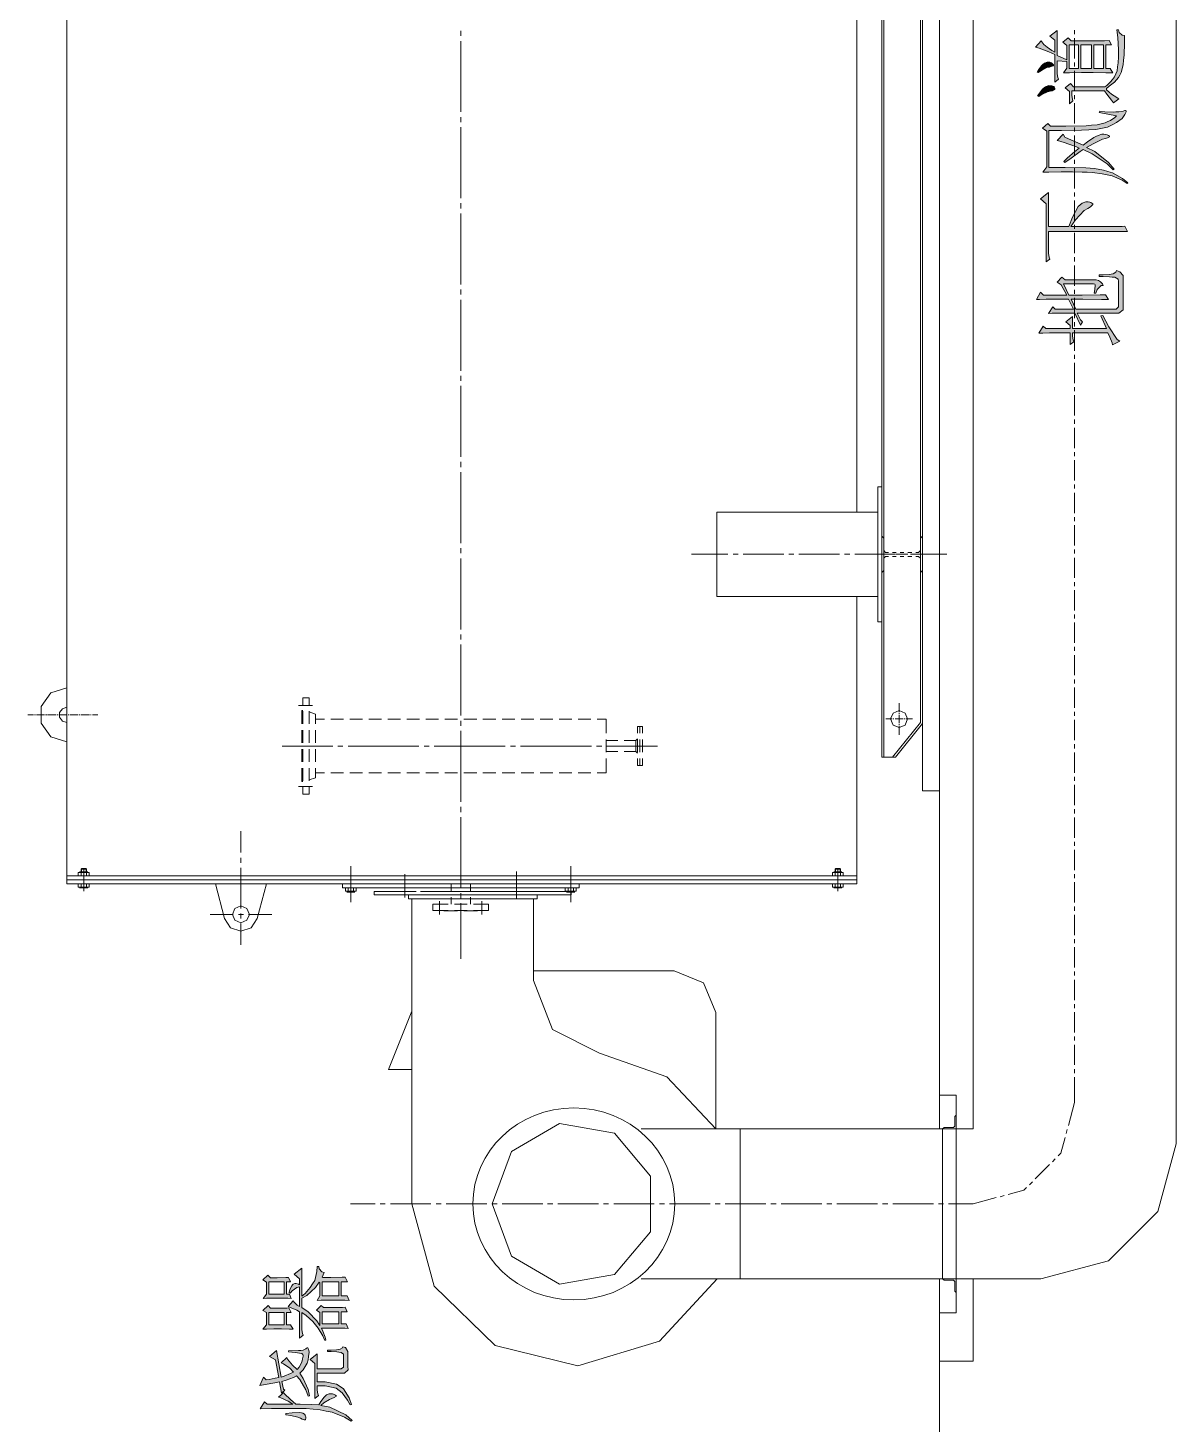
# Model space of a CAD drawing. Header units: millimetres. Extents: x 388 to 64525, y 87 to 607.
# Drawn here: x 64401.78 to 64435.74, y 370.55 to 411.85 of the extents above; entities that cross this region are included whole.
import ezdxf

# ---------------------------------------------------------------- set-up
doc = ezdxf.new("R2010")
doc.units = ezdxf.units.MM

msp = doc.modelspace()

# ---------------------------------------------------------------- hatches: boundary and pattern name
h = msp.add_hatch(color=0)
h.dxf.hatch_style = 2
h.paths.add_polyline_path([(64433.63, 410.111), (64433.691, 410.147), (64433.805, 410.258), (64433.863, 410.329), (64433.92, 410.401), (64433.995, 410.587), (64434.01, 410.702), (64434.024, 410.817), (64434.038, 410.999), (64434.038, 411.067), (64434.038, 411.204), (64434.013, 411.566), (64433.992, 411.795), (64434.038, 411.795), (64434.056, 411.72), (64434.142, 411.637), (64434.214, 411.626), (64434.217, 411.408), (64434.207, 411.046), (64434.189, 410.903), (64434.171, 410.756), (64434.117, 410.537), (64434.078, 410.458), (64434.042, 410.383), (64433.92, 410.251), (64433.841, 410.193), (64433.759, 410.132), (64433.68, 410.057), (64433.684, 410.039), (64433.687, 410.025), (64433.762, 409.953), (64433.834, 409.896), (64433.906, 409.842), (64434.013, 409.77), (64434.049, 409.756), (64433.888, 409.638), (64433.83, 409.717), (64433.694, 409.892), (64433.619, 409.989), (64432.655, 409.989), (64432.655, 409.914), (64432.655, 409.856), (64432.673, 409.742), (64432.691, 409.692), (64432.587, 409.609), (64432.587, 409.971), (64432.458, 410.075), (64432.619, 410.204), (64432.702, 410.111)])
h = msp.add_hatch(color=0)
h.paths.add_polyline_path([(64432.505, 410.856), (64432.225, 410.881), (64432.225, 410.555), (64432.225, 410.498), (64432.243, 410.383), (64432.261, 410.333), (64432.157, 410.251), (64432.157, 411.067), (64431.982, 411.146), (64431.695, 411.254), (64431.587, 411.282), (64431.749, 411.469), (64431.767, 411.437), (64431.831, 411.365), (64431.878, 411.325), (64431.924, 411.286), (64432.064, 411.189), (64432.157, 411.132), (64432.157, 411.487), (64432.003, 411.609), (64432.225, 411.773), (64432.225, 411.032), (64432.505, 410.91), (64432.505, 411.336), (64432.39, 411.429), (64432.551, 411.562), (64432.634, 411.469), (64433.157, 411.469), (64433.318, 411.469), (64433.619, 411.472), (64433.759, 411.476), (64433.83, 411.347), (64433.666, 411.347), (64433.666, 410.648), (64433.795, 410.648), (64433.866, 410.519), (64433.662, 410.523), (64433.286, 410.53), (64433.114, 410.53), (64432.942, 410.53), (64432.591, 410.523), (64432.412, 410.519), (64432.505, 410.659)])
h.paths.add_polyline_path([(64432.92, 410.648), (64433.236, 410.648), (64433.236, 411.347), (64432.92, 411.347)])
h.paths.add_polyline_path([(64433.304, 410.648), (64433.598, 410.648), (64433.598, 411.347), (64433.304, 411.347)])
h.paths.add_polyline_path([(64432.576, 410.648), (64432.852, 410.648), (64432.852, 411.347), (64432.576, 411.347)])
h = msp.add_hatch(color=0)
h.dxf.hatch_style = 2
h.paths.add_polyline_path([(64431.666, 410.53), (64431.634, 410.548), (64431.673, 410.616), (64431.759, 410.727), (64431.802, 410.767), (64431.845, 410.806), (64431.924, 410.842), (64431.964, 410.842), (64432.003, 410.838), (64432.057, 410.817), (64432.075, 410.799), (64432.093, 410.781), (64432.111, 410.756), (64432.111, 410.734), (64432.05, 410.706), (64431.992, 410.695), (64431.917, 410.677), (64431.756, 410.595)])
h = msp.add_hatch(color=0)
h.dxf.hatch_style = 2
h.paths.add_polyline_path([(64431.681, 409.821), (64431.645, 409.842), (64431.699, 409.925), (64431.792, 410.043), (64431.835, 410.079), (64431.881, 410.114), (64431.971, 410.147), (64432.017, 410.143), (64432.064, 410.139), (64432.121, 410.122), (64432.132, 410.107), (64432.143, 410.089), (64432.157, 410.064), (64432.157, 410.054), (64432.157, 410.032), (64432.086, 409.996), (64432.017, 409.982), (64431.935, 409.96), (64431.767, 409.882)])
h = msp.add_hatch(color=0)
h.dxf.hatch_style = 2
h.paths.add_polyline_path([(64433.981, 409.255), (64433.469, 409.348), (64433.483, 409.387), (64433.637, 409.373), (64433.881, 409.362), (64433.963, 409.366), (64434.049, 409.373), (64434.178, 409.391), (64434.225, 409.405), (64434.242, 409.409), (64434.26, 409.398), (64434.26, 409.387), (64434.26, 409.366), (64434.221, 409.29), (64434.185, 409.233), (64434.146, 409.176), (64433.977, 409.05), (64433.848, 408.986), (64433.716, 408.921), (64433.372, 408.846), (64433.157, 408.835), (64432.942, 408.828), (64432.354, 408.817), (64431.982, 408.817), (64431.982, 407.721), (64432.465, 407.721), (64433.074, 407.71), (64433.203, 407.703), (64433.329, 407.692), (64433.59, 407.646), (64433.727, 407.606), (64433.859, 407.567), (64434.156, 407.402), (64434.318, 407.273), (64434.296, 407.248), (64434.142, 407.345), (64433.848, 407.474), (64433.701, 407.506), (64433.558, 407.538), (64433.264, 407.578), (64433.114, 407.581), (64432.967, 407.585), (64432.673, 407.592), (64432.53, 407.592), (64432.343, 407.592), (64431.974, 407.585), (64431.795, 407.581), (64431.914, 407.739), (64431.914, 408.799), (64431.785, 408.882), (64431.946, 409.022), (64432.028, 408.95), (64432.476, 408.943), (64433.082, 408.957), (64433.243, 408.971), (64433.404, 408.989), (64433.641, 409.043), (64433.719, 409.079), (64433.798, 409.115), (64433.927, 409.204)])
h = msp.add_hatch(color=0)
h.dxf.hatch_style = 2
h.paths.add_polyline_path([(64432.225, 408.52), (64432.401, 408.706), (64432.447, 408.624), (64432.562, 408.57), (64432.834, 408.452), (64432.992, 408.38), (64433.121, 408.481), (64433.311, 408.61), (64433.372, 408.642), (64433.433, 408.674), (64433.54, 408.706), (64433.587, 408.706), (64433.608, 408.706), (64433.666, 408.696), (64433.701, 408.685), (64433.737, 408.67), (64433.773, 408.653), (64433.773, 408.642), (64433.773, 408.627), (64433.712, 408.599), (64433.655, 408.584), (64433.569, 408.559), (64433.289, 408.423), (64433.096, 408.316), (64433.336, 408.194), (64433.744, 407.875), (64433.913, 407.674), (64433.877, 407.657), (64433.698, 407.828), (64433.254, 408.126), (64432.992, 408.251), (64432.906, 408.194), (64432.634, 408.004), (64432.447, 407.871), (64432.422, 407.897), (64432.523, 407.997), (64432.748, 408.194), (64432.877, 408.298), (64432.795, 408.334), (64432.63, 408.398), (64432.544, 408.427), (64432.462, 408.456), (64432.3, 408.502)])
h = msp.add_hatch(color=0)
h.dxf.hatch_style = 2
h.paths.add_polyline_path([(64431.899, 404.933), (64431.899, 406.653), (64431.727, 406.793), (64431.971, 406.986), (64431.971, 405.973), (64432.573, 405.973), (64432.677, 406.252), (64432.845, 406.574), (64432.906, 406.621), (64432.967, 406.664), (64433.074, 406.707), (64433.121, 406.707), (64433.139, 406.707), (64433.185, 406.696), (64433.218, 406.686), (64433.25, 406.671), (64433.282, 406.653), (64433.282, 406.643), (64433.282, 406.625), (64433.207, 406.56), (64433.132, 406.514), (64433.021, 406.449), (64432.77, 406.177), (64432.63, 405.973), (64433.816, 405.973), (64433.938, 405.973), (64434.142, 405.98), (64434.225, 405.983), (64434.307, 405.826), (64434.092, 405.829), (64433.795, 405.833), (64433.712, 405.833), (64431.971, 405.833), (64431.971, 405.238), (64431.971, 405.177), (64431.985, 405.066), (64432.003, 405.016)])
h = msp.add_hatch(color=0)
h.dxf.hatch_style = 2
h.paths.add_polyline_path([(64433.318, 404.002), (64433.336, 404.113), (64433.347, 404.238), (64433.343, 404.253), (64433.336, 404.267), (64433.297, 404.281), (64433.261, 404.281), (64432.412, 404.281), (64432.573, 403.948), (64432.96, 403.948), (64433.497, 403.952), (64433.655, 403.955), (64433.737, 403.816), (64433.533, 403.819), (64432.981, 403.826), (64432.634, 403.826), (64432.773, 403.536), (64433.898, 403.536), (64433.97, 403.536), (64434.038, 403.597), (64434.038, 403.658), (64434.038, 404.364), (64434.027, 404.418), (64433.934, 404.475), (64433.852, 404.482), (64433.773, 404.489), (64433.58, 404.496), (64433.469, 404.496), (64433.469, 404.543), (64433.587, 404.547), (64433.759, 404.561), (64433.82, 404.568), (64433.877, 404.579), (64433.959, 404.629), (64433.981, 404.672), (64434.081, 404.636), (64434.178, 404.529), (64434.178, 404.457), (64434.178, 403.611), (64434.178, 403.515), (64434.045, 403.418), (64433.913, 403.418), (64432.82, 403.418), (64432.913, 403.214), (64432.97, 403.156), (64432.913, 403.063), (64432.748, 403.418), (64432.329, 403.418), (64432.254, 403.418), (64432.075, 403.411), (64431.971, 403.407), (64432.096, 403.604), (64432.168, 403.536), (64432.702, 403.536), (64432.562, 403.826), (64432.003, 403.826), (64431.899, 403.826), (64431.702, 403.819), (64431.609, 403.816), (64431.727, 404.031), (64431.82, 403.948), (64432.505, 403.948), (64432.343, 404.253), (64432.225, 404.328), (64432.365, 404.475), (64432.458, 404.403), (64433.343, 404.403), (64433.375, 404.403), (64433.443, 404.382), (64433.476, 404.36), (64433.508, 404.339), (64433.562, 404.278), (64433.587, 404.235), (64433.522, 404.231), (64433.411, 404.113), (64433.365, 404.002)])
h = msp.add_hatch(color=0)
h.dxf.hatch_style = 2
h.paths.add_polyline_path([(64433.68, 402.959), (64433.515, 403.332), (64433.572, 403.343), (64433.755, 403.006), (64434.002, 402.63), (64434.074, 402.59), (64433.863, 402.479), (64433.848, 402.533), (64433.777, 402.708), (64433.723, 402.83), (64432.68, 402.83), (64432.68, 402.794), (64432.68, 402.734), (64432.695, 402.622), (64432.713, 402.569), (64432.609, 402.486), (64432.609, 402.83), (64432.075, 402.83), (64431.992, 402.83), (64431.795, 402.827), (64431.681, 402.823), (64431.806, 403.034), (64431.888, 402.959), (64432.609, 402.959), (64432.609, 403.052), (64432.48, 403.156), (64432.68, 403.314), (64432.68, 402.959)])
h = msp.add_hatch(color=0)
h.dxf.hatch_style = 2
h.paths.add_polyline_path([(64408.083, 386.515), (64408.07, 386.528), (64408.083, 386.541), (64408.097, 386.528)])
h = msp.add_hatch(color=0)
h.paths.add_polyline_path([(64410.502, 374.887), (64410.745, 374.887), (64411.079, 374.894), (64411.165, 374.898), (64411.236, 374.758), (64411.05, 374.758), (64411.05, 374.339), (64411.222, 374.339), (64411.283, 374.21), (64411.161, 374.213), (64410.917, 374.217), (64410.799, 374.217), (64410.681, 374.217), (64410.452, 374.213), (64410.341, 374.21), (64410.419, 374.339), (64410.419, 374.729), (64410.398, 374.747), (64410.287, 374.589), (64410.032, 374.353), (64409.889, 374.274), (64409.889, 373.995), (64410.068, 373.873), (64410.333, 373.608), (64410.419, 373.464), (64410.419, 373.855), (64410.315, 373.919), (64410.455, 374.059), (64410.527, 373.995), (64410.771, 373.995), (64411.089, 373.998), (64411.165, 374.005), (64411.222, 373.873), (64411.05, 373.873), (64411.05, 373.511), (64411.2, 373.511), (64411.258, 373.382), (64411.161, 373.386), (64410.95, 373.389), (64410.839, 373.389), (64410.731, 373.389), (64410.545, 373.389), (64410.47, 373.389), (64410.509, 373.3), (64410.573, 373.12), (64410.595, 373.038), (64410.563, 373.027), (64410.502, 373.16), (64410.366, 373.386), (64410.287, 373.482), (64410.212, 373.583), (64410.011, 373.762), (64409.889, 373.848), (64409.889, 373.4), (64409.889, 373.339), (64409.903, 373.228), (64409.921, 373.178), (64409.817, 373.092), (64409.817, 373.873), (64409.735, 373.916), (64409.567, 373.991), (64409.481, 374.023), (64409.631, 374.199), (64409.656, 374.152), (64409.749, 374.066), (64409.817, 374.023), (64409.817, 374.607), (64409.735, 374.586), (64409.595, 374.493), (64409.538, 374.425), (64409.506, 374.443), (64409.534, 374.529), (64409.585, 374.64), (64409.61, 374.665), (64409.631, 374.686), (64409.674, 374.711), (64409.688, 374.711), (64409.721, 374.711), (64409.782, 374.686), (64409.817, 374.665), (64409.817, 374.851), (64409.656, 374.98), (64409.889, 375.166), (64409.889, 374.331), (64409.979, 374.41), (64410.136, 374.593), (64410.201, 374.697), (64410.265, 374.801), (64410.333, 375.059), (64410.341, 375.213), (64410.387, 375.213), (64410.398, 375.138), (64410.48, 375.052), (64410.548, 375.037), (64410.491, 374.898)])
h.paths.add_polyline_path([(64410.491, 374.339), (64410.978, 374.339), (64410.978, 374.758), (64410.491, 374.758)])
h.paths.add_polyline_path([(64410.491, 373.511), (64410.978, 373.511), (64410.978, 373.873), (64410.491, 373.873)])
h = msp.add_hatch(color=0)
h.paths.add_polyline_path([(64409.574, 374.263), (64409.47, 374.271), (64409.259, 374.274), (64409.151, 374.274), (64409.044, 374.274), (64408.836, 374.271), (64408.739, 374.263), (64408.843, 374.396), (64408.843, 374.747), (64408.735, 374.812), (64408.875, 374.951), (64408.958, 374.88), (64409.151, 374.88), (64409.416, 374.883), (64409.491, 374.887), (64409.549, 374.758), (64409.434, 374.758), (64409.434, 374.396), (64409.516, 374.396)])
h.paths.add_polyline_path([(64408.911, 374.396), (64409.366, 374.396), (64409.366, 374.758), (64408.911, 374.758)])
h = msp.add_hatch(color=0)
h.paths.add_polyline_path([(64409.631, 373.353), (64409.516, 373.357), (64409.287, 373.364), (64409.173, 373.364), (64409.058, 373.364), (64408.843, 373.357), (64408.735, 373.353), (64408.843, 373.482), (64408.843, 373.848), (64408.735, 373.912), (64408.889, 374.059), (64408.958, 373.977), (64409.165, 373.977), (64409.441, 373.98), (64409.502, 373.987), (64409.574, 373.855), (64409.434, 373.855), (64409.434, 373.482), (64409.549, 373.482)])
h.paths.add_polyline_path([(64408.911, 373.482), (64409.366, 373.482), (64409.366, 373.855), (64408.911, 373.855)])
h = msp.add_hatch(color=0)
h.dxf.hatch_style = 2
h.paths.add_polyline_path([(64409.133, 372.73), (64409.269, 371.942), (64409.362, 371.967), (64409.549, 372.042), (64409.642, 372.089), (64409.527, 372.2), (64409.341, 372.336), (64409.269, 372.357), (64409.445, 372.518), (64409.463, 372.465), (64409.613, 372.289), (64409.746, 372.164), (64409.807, 372.232), (64409.878, 372.364), (64409.893, 372.425), (64409.907, 372.483), (64409.921, 372.558), (64409.921, 372.572), (64409.921, 372.587), (64409.911, 372.612), (64409.9, 372.622), (64409.886, 372.637), (64409.685, 372.665), (64409.491, 372.683), (64409.502, 372.723), (64409.61, 372.716), (64409.782, 372.723), (64409.853, 372.73), (64409.921, 372.741), (64410.007, 372.773), (64410.025, 372.794), (64410.043, 372.805), (64410.061, 372.805), (64410.083, 372.762), (64410.09, 372.723), (64410.1, 372.68), (64410.086, 372.544), (64410.068, 372.447), (64410.047, 372.354), (64409.929, 372.153), (64409.828, 372.053), (64409.929, 371.902), (64410.068, 371.569), (64410.108, 371.383), (64410.072, 371.372), (64410.004, 371.565), (64409.828, 371.866), (64409.724, 371.977), (64409.638, 371.931), (64409.423, 371.848), (64409.294, 371.809), (64409.341, 371.587), (64409.387, 371.551), (64409.284, 371.465), (64409.223, 371.802), (64409.09, 371.773), (64408.8, 371.716), (64408.642, 371.691), (64408.75, 371.942), (64408.829, 371.856), (64408.918, 371.87), (64409.101, 371.909), (64409.201, 371.931), (64409.108, 372.45), (64408.932, 372.544)])
h = msp.add_hatch(color=0)
h.dxf.hatch_style = 2
h.paths.add_polyline_path([(64410.272, 371.307), (64410.272, 372.339), (64410.133, 372.461), (64410.341, 372.63), (64410.341, 372.182), (64410.982, 372.182), (64411.046, 372.185), (64411.114, 372.232), (64411.122, 372.275), (64411.122, 372.583), (64411.114, 372.619), (64411.046, 372.665), (64410.982, 372.676), (64410.917, 372.683), (64410.749, 372.698), (64410.645, 372.701), (64410.645, 372.741), (64410.749, 372.741), (64410.907, 372.748), (64410.964, 372.755), (64411.018, 372.762), (64411.086, 372.802), (64411.097, 372.834), (64411.172, 372.816), (64411.247, 372.694), (64411.247, 372.59), (64411.247, 372.257), (64411.254, 372.153), (64411.143, 372.056), (64411.028, 372.06), (64410.341, 372.06), (64410.341, 371.802), (64410.573, 371.802), (64410.91, 371.73), (64411.014, 371.662), (64411.118, 371.59), (64411.286, 371.325), (64411.351, 371.132), (64411.319, 371.121), (64411.24, 371.261), (64411.075, 371.472), (64410.985, 371.54), (64410.896, 371.612), (64410.573, 371.68), (64410.341, 371.68), (64410.341, 371.616), (64410.341, 371.555), (64410.358, 371.444), (64410.376, 371.393)])
h = msp.add_hatch(color=0)
h.dxf.hatch_style = 2
h.paths.add_polyline_path([(64408.657, 371.003), (64408.782, 371.207), (64408.864, 371.143), (64409.62, 371.143), (64409.481, 371.225), (64409.266, 371.325), (64409.19, 371.347), (64409.352, 371.487), (64409.377, 371.444), (64409.549, 371.272), (64409.703, 371.143), (64409.835, 371.143), (64410.179, 371.128), (64410.387, 371.114), (64410.444, 371.214), (64410.541, 371.35), (64410.581, 371.383), (64410.616, 371.415), (64410.695, 371.447), (64410.735, 371.447), (64410.749, 371.447), (64410.788, 371.44), (64410.817, 371.433), (64410.846, 371.426), (64410.885, 371.404), (64410.899, 371.386), (64410.91, 371.372), (64410.846, 371.333), (64410.771, 371.307), (64410.702, 371.279), (64410.538, 371.178), (64410.444, 371.103), (64410.717, 371.049), (64411.183, 370.824), (64411.376, 370.659), (64411.34, 370.637), (64411.147, 370.752), (64410.778, 370.899), (64410.602, 370.935), (64410.427, 370.974), (64410.015, 371.01), (64409.782, 371.01), (64409.549, 371.01), (64408.986, 371.006)])
h = msp.add_hatch(color=0)
h.dxf.hatch_style = 2
h.paths.add_polyline_path([(64409.409, 370.863), (64409.595, 370.881), (64409.828, 370.888), (64409.871, 370.881), (64409.914, 370.87), (64409.968, 370.838), (64409.982, 370.817), (64409.993, 370.791), (64410.004, 370.756), (64410.004, 370.741), (64410.004, 370.731), (64410, 370.713), (64409.997, 370.698), (64409.997, 370.688), (64409.982, 370.677), (64409.968, 370.677), (64409.957, 370.677), (64409.893, 370.698), (64409.843, 370.723), (64409.771, 370.756), (64409.556, 370.806), (64409.409, 370.824)])

# ---------------------------------------------------------------- linework, layer by layer
at = {"color": 0, "lineweight": 0}
for points in [[(64435.74, 453.536), (64435.74, 378.842)], [(64428.739, 452.537), (64428.739, 379.283)], [(64429.739, 452.537), (64429.739, 379.283)], [(64402.938, 386.768), (64402.938, 440.795)], [(64427.037, 437.284), (64427.037, 390.279)], [(64427.098, 437.284), (64427.098, 390.279)], [(64428.177, 436.263), (64428.177, 391.3)], [(64428.237, 436.284), (64428.237, 389.28)], [(64426.303, 397.531), (64426.303, 430.036)], [(64432.738, 411.788), (64432.738, 411.669)], [(64414.586, 411.766), (64414.586, 411.616)], [(64414.586, 411.465), (64414.586, 409.366)], [(64432.738, 411.548), (64432.738, 410.949)], [(64432.738, 410.827), (64432.738, 410.709)], [(64432.738, 410.587), (64432.738, 409.989)], [(64432.738, 409.867), (64432.738, 409.749)], [(64432.738, 409.627), (64432.738, 409.029)], [(64414.586, 409.215), (64414.586, 409.065)], [(64414.586, 408.914), (64414.586, 406.815)], [(64432.738, 408.907), (64432.738, 408.789)], [(64432.738, 408.667), (64432.738, 408.069)], [(64432.738, 407.947), (64432.738, 407.828)], [(64432.738, 407.707), (64432.738, 407.105)], [(64432.738, 406.986), (64432.738, 406.865)], [(64414.586, 406.664), (64414.586, 406.514)], [(64432.738, 406.746), (64432.738, 406.145)], [(64414.586, 406.363), (64414.586, 404.263)], [(64432.738, 406.026), (64432.738, 405.904)], [(64432.738, 405.786), (64432.738, 405.184)], [(64432.738, 405.066), (64432.738, 404.944)], [(64432.738, 404.826), (64432.738, 404.224)], [(64414.586, 404.113), (64414.586, 403.962)], [(64432.738, 404.106), (64432.738, 403.984)], [(64414.586, 403.812), (64414.586, 401.712)], [(64432.738, 403.866), (64432.738, 403.264)], [(64432.738, 403.146), (64432.738, 403.024)], [(64432.738, 402.906), (64432.738, 402.304)], [(64432.738, 402.185), (64432.738, 402.064)], [(64432.738, 401.945), (64432.738, 401.343)], [(64414.586, 401.562), (64414.586, 401.411)], [(64414.586, 401.261), (64414.586, 399.161)], [(64432.738, 401.225), (64432.738, 401.103)], [(64432.738, 400.985), (64432.738, 400.383)], [(64432.738, 400.265), (64432.738, 400.143)], [(64432.738, 400.021), (64432.738, 399.423)], [(64414.586, 399.011), (64414.586, 398.86)], [(64432.738, 399.301), (64432.738, 399.183)], [(64432.738, 399.061), (64432.738, 398.463)], [(64414.586, 398.71), (64414.586, 396.61)], [(64426.919, 398.28), (64427.037, 398.28)], [(64426.919, 398.28), (64426.919, 394.278)], [(64432.738, 398.341), (64432.738, 398.223)], [(64432.738, 398.101), (64432.738, 397.502)], [(64422.154, 397.531), (64426.919, 397.531)], [(64422.154, 397.531), (64422.154, 395.03)], [(64432.738, 397.381), (64432.738, 397.262)], [(64432.738, 397.141), (64432.738, 396.542)], [(64427.048, 396.811), (64427.037, 396.811)], [(64427.098, 396.761), (64427.048, 396.811)], [(64427.098, 396.635), (64427.098, 396.761)], [(64427.098, 396.388), (64427.098, 396.514)], [(64428.227, 396.811), (64428.177, 396.761)], [(64428.177, 396.635), (64428.177, 396.761)], [(64428.177, 396.388), (64428.177, 396.514)], [(64428.227, 396.811), (64428.237, 396.811)], [(64414.586, 396.46), (64414.586, 396.309)], [(64414.586, 396.159), (64414.586, 394.059)], [(64421.412, 396.281), (64422.487, 396.281)], [(64422.637, 396.281), (64422.788, 396.281)], [(64422.938, 396.281), (64424.139, 396.281)], [(64424.289, 396.281), (64424.439, 396.281)], [(64424.586, 396.281), (64425.79, 396.281)], [(64425.937, 396.281), (64426.088, 396.281)], [(64426.238, 396.281), (64427.438, 396.281)], [(64427.037, 396.281), (64427.12, 396.281)], [(64427.098, 396.388), (64427.148, 396.338)], [(64427.148, 396.22), (64427.098, 396.17)], [(64427.098, 396.17), (64427.098, 396.044)], [(64427.148, 396.338), (64427.234, 396.338)], [(64427.148, 396.22), (64427.234, 396.22)], [(64427.238, 396.281), (64427.349, 396.281)], [(64427.352, 396.338), (64427.463, 396.338)], [(64427.352, 396.22), (64427.463, 396.22)], [(64427.467, 396.281), (64427.578, 396.281)], [(64427.582, 396.338), (64427.693, 396.338)], [(64427.582, 396.22), (64427.693, 396.22)], [(64427.589, 396.281), (64427.739, 396.281)], [(64427.696, 396.281), (64427.807, 396.281)], [(64427.811, 396.338), (64427.922, 396.338)], [(64427.811, 396.22), (64427.922, 396.22)], [(64427.89, 396.281), (64428.965, 396.281)], [(64427.926, 396.281), (64428.033, 396.281)], [(64428.04, 396.338), (64428.126, 396.338)], [(64428.04, 396.22), (64428.126, 396.22)], [(64428.126, 396.338), (64428.177, 396.388)], [(64428.177, 396.17), (64428.126, 396.22)], [(64428.155, 396.281), (64428.237, 396.281)], [(64428.177, 396.17), (64428.177, 396.044)], [(64432.738, 396.42), (64432.738, 396.302)], [(64432.738, 396.18), (64432.738, 395.582)], [(64427.048, 395.75), (64427.037, 395.75)], [(64427.048, 395.75), (64427.098, 395.801)], [(64427.098, 395.926), (64427.098, 395.801)], [(64428.177, 395.926), (64428.177, 395.801)], [(64428.177, 395.801), (64428.227, 395.75)], [(64428.227, 395.75), (64428.237, 395.75)], [(64432.738, 395.46), (64432.738, 395.342)], [(64422.154, 395.03), (64426.919, 395.03)], [(64426.303, 386.768), (64426.303, 395.03)], [(64432.738, 395.22), (64432.738, 394.622)], [(64432.738, 394.5), (64432.738, 394.382)], [(64426.919, 394.278), (64427.037, 394.278)], [(64432.738, 394.26), (64432.738, 393.661)], [(64414.586, 393.909), (64414.586, 393.758)], [(64414.586, 393.608), (64414.586, 391.508)], [(64432.738, 393.54), (64432.738, 393.421)], [(64432.738, 393.3), (64432.738, 392.701)], [(64432.738, 392.579), (64432.738, 392.458)], [(64402.938, 392.329), (64402.465, 392.178), (64402.171, 391.777), (64402.171, 391.282), (64402.465, 390.881), (64402.938, 390.731)], [(64410.104, 392.035), (64409.914, 392.035)], [(64409.914, 391.831), (64409.914, 392.035)], [(64410.104, 391.831), (64410.104, 392.035)], [(64432.738, 392.339), (64432.738, 391.737)], [(64402.938, 391.755), (64402.806, 391.712), (64402.72, 391.601), (64402.72, 391.458), (64402.806, 391.343), (64402.938, 391.304)], [(64410.201, 391.809), (64409.789, 391.809)], [(64409.914, 391.659), (64409.886, 391.659)], [(64409.886, 391.268), (64409.886, 391.659)], [(64409.914, 391.268), (64409.914, 391.641)], [(64410.104, 391.268), (64410.104, 391.641)], [(64410.287, 391.551), (64410.104, 391.616)], [(64410.287, 391.268), (64410.287, 391.551)], [(64427.546, 391.619), (64427.546, 391.881)], [(64427.546, 391.558), (64427.546, 391.587)], [(64432.738, 391.619), (64432.738, 391.497)], [(64401.784, 391.53), (64401.949, 391.53)], [(64401.978, 391.53), (64402.01, 391.53)], [(64402.039, 391.53), (64402.279, 391.53)], [(64402.308, 391.53), (64402.34, 391.53)], [(64402.368, 391.53), (64402.609, 391.53)], [(64402.641, 391.53), (64402.669, 391.53)], [(64402.698, 391.53), (64402.938, 391.53)], [(64402.97, 391.53), (64402.999, 391.53)], [(64403.028, 391.53), (64403.268, 391.53)], [(64403.3, 391.53), (64403.329, 391.53)], [(64403.361, 391.53), (64403.601, 391.53)], [(64403.63, 391.53), (64403.658, 391.53)], [(64403.691, 391.53), (64403.852, 391.53)], [(64410.556, 391.404), (64410.287, 391.404)], [(64411.118, 391.404), (64410.742, 391.404)], [(64411.681, 391.404), (64411.304, 391.404)], [(64412.243, 391.404), (64411.867, 391.404)], [(64412.806, 391.404), (64412.429, 391.404)], [(64413.368, 391.404), (64412.992, 391.404)], [(64413.931, 391.404), (64413.554, 391.404)], [(64414.493, 391.404), (64414.117, 391.404)], [(64414.586, 391.358), (64414.586, 391.207)], [(64415.056, 391.404), (64414.68, 391.404)], [(64415.618, 391.404), (64415.242, 391.404)], [(64416.181, 391.404), (64415.808, 391.404)], [(64416.743, 391.404), (64416.371, 391.404)], [(64417.306, 391.404), (64416.933, 391.404)], [(64417.868, 391.404), (64417.496, 391.404)], [(64418.434, 391.404), (64418.058, 391.404)], [(64418.886, 391.404), (64418.621, 391.404)], [(64418.886, 391.404), (64418.886, 390.985)], [(64419.817, 391.186), (64419.957, 391.186)], [(64419.817, 391.186), (64419.817, 390.985)], [(64419.886, 391.186), (64419.886, 390.985)], [(64419.957, 391.186), (64419.957, 390.985)], [(64427.152, 391.408), (64427.338, 391.408)], [(64428.177, 391.3), (64427.356, 390.279)], [(64427.367, 391.408), (64427.395, 391.408)], [(64427.428, 391.408), (64427.668, 391.408)], [(64428.237, 391.279), (64427.438, 390.279)], [(64427.546, 391.286), (64427.546, 391.53)], [(64427.546, 391.229), (64427.546, 391.257)], [(64427.546, 390.935), (64427.546, 391.196)], [(64427.696, 391.408), (64427.729, 391.408)], [(64427.757, 391.408), (64427.944, 391.408)], [(64432.738, 391.379), (64432.738, 390.777)], [(64409.886, 390.706), (64409.886, 391.078)], [(64409.914, 390.706), (64409.914, 391.078)], [(64410.104, 390.706), (64410.104, 391.078)], [(64410.287, 390.706), (64410.287, 391.078)], [(64414.586, 391.057), (64414.586, 388.957)], [(64418.886, 390.799), (64418.886, 390.422)], [(64418.886, 390.77), (64419.233, 390.77)], [(64419.42, 390.77), (64419.767, 390.77)], [(64419.767, 390.77), (64419.817, 390.82)], [(64419.767, 390.77), (64419.767, 390.451)], [(64419.817, 390.799), (64419.817, 390.422)], [(64419.886, 390.799), (64419.886, 390.422)], [(64419.957, 390.799), (64419.957, 390.422)], [(64409.301, 390.609), (64410.799, 390.609)], [(64409.886, 390.139), (64409.886, 390.516)], [(64409.914, 390.139), (64409.914, 390.516)], [(64410.104, 390.139), (64410.104, 390.516)], [(64410.287, 390.139), (64410.287, 390.516)], [(64410.95, 390.609), (64411.1, 390.609)], [(64411.251, 390.609), (64413.35, 390.609)], [(64413.501, 390.609), (64413.651, 390.609)], [(64413.802, 390.609), (64415.901, 390.609)], [(64416.052, 390.609), (64416.202, 390.609)], [(64416.353, 390.609), (64418.452, 390.609)], [(64418.603, 390.609), (64418.753, 390.609)], [(64418.886, 390.451), (64419.233, 390.451)], [(64418.904, 390.609), (64420.401, 390.609)], [(64419.42, 390.451), (64419.767, 390.451)], [(64419.767, 390.451), (64419.817, 390.401)], [(64432.738, 390.659), (64432.738, 390.537)], [(64432.738, 390.419), (64432.738, 389.817)], [(64409.886, 389.559), (64409.886, 389.953)], [(64409.914, 389.577), (64409.914, 389.953)], [(64410.104, 389.577), (64410.104, 389.953)], [(64410.287, 389.67), (64410.287, 389.953)], [(64418.886, 390.236), (64418.886, 389.813)], [(64419.817, 390.236), (64419.817, 390.036)], [(64419.817, 390.036), (64419.957, 390.036)], [(64419.886, 390.236), (64419.886, 390.036)], [(64419.957, 390.236), (64419.957, 390.036)], [(64427.037, 390.279), (64427.438, 390.279)], [(64409.914, 389.559), (64409.886, 389.559)], [(64410.287, 389.67), (64410.104, 389.606)], [(64410.556, 389.813), (64410.287, 389.813)], [(64411.118, 389.813), (64410.742, 389.813)], [(64411.681, 389.813), (64411.304, 389.813)], [(64412.243, 389.813), (64411.867, 389.813)], [(64412.806, 389.813), (64412.429, 389.813)], [(64413.368, 389.813), (64412.992, 389.813)], [(64413.931, 389.813), (64413.554, 389.813)], [(64414.493, 389.813), (64414.117, 389.813)], [(64415.056, 389.813), (64414.68, 389.813)], [(64415.618, 389.813), (64415.242, 389.813)], [(64416.181, 389.813), (64415.808, 389.813)], [(64416.743, 389.813), (64416.371, 389.813)], [(64417.306, 389.813), (64416.933, 389.813)], [(64417.868, 389.813), (64417.496, 389.813)], [(64418.434, 389.813), (64418.058, 389.813)], [(64418.886, 389.813), (64418.621, 389.813)], [(64432.738, 389.699), (64432.738, 389.577)], [(64410.201, 389.409), (64409.789, 389.409)], [(64409.914, 389.186), (64409.914, 389.391)], [(64410.104, 389.186), (64409.914, 389.186)], [(64410.104, 389.186), (64410.104, 389.391)], [(64428.237, 389.28), (64428.739, 389.28)], [(64432.738, 389.459), (64432.738, 388.857)], [(64414.586, 388.807), (64414.586, 388.656)], [(64432.738, 388.739), (64432.738, 388.617)], [(64414.586, 388.506), (64414.586, 386.406)], [(64432.738, 388.498), (64432.738, 387.897)], [(64408.083, 388.086), (64408.083, 387.456)], [(64432.738, 387.778), (64432.738, 387.656)], [(64432.738, 387.538), (64432.738, 386.936)], [(64408.083, 387.305), (64408.083, 387.155)], [(64411.337, 385.994), (64411.337, 387.055)], [(64417.836, 385.994), (64417.836, 387.055)], [(64402.938, 386.528), (64402.938, 386.768)], [(64402.938, 386.768), (64426.303, 386.768)], [(64402.938, 386.65), (64426.303, 386.65)], [(64403.354, 386.865), (64403.275, 386.865)], [(64403.275, 386.768), (64403.275, 386.865)], [(64403.314, 386.89), (64403.554, 386.89)], [(64403.354, 386.965), (64403.375, 386.986)], [(64403.354, 386.965), (64403.515, 386.965)], [(64403.354, 386.965), (64403.354, 386.89)], [(64403.354, 386.865), (64403.354, 386.768)], [(64403.515, 386.865), (64403.354, 386.865)], [(64403.365, 386.965), (64403.365, 386.89)], [(64403.375, 386.986), (64403.494, 386.986)], [(64403.433, 386.313), (64403.433, 386.983)], [(64403.494, 386.986), (64403.515, 386.965)], [(64403.504, 386.965), (64403.504, 386.89)], [(64403.515, 386.965), (64403.515, 386.89)], [(64403.515, 386.865), (64403.515, 386.768)], [(64403.594, 386.865), (64403.515, 386.865)], [(64403.594, 386.768), (64403.594, 386.865)], [(64408.083, 387.004), (64408.083, 385.804)], [(64412.935, 386.13), (64412.935, 386.818)], [(64416.235, 386.08), (64416.235, 386.893)], [(64425.658, 386.865), (64425.575, 386.865)], [(64425.575, 386.768), (64425.575, 386.865)], [(64425.618, 386.89), (64425.858, 386.89)], [(64425.658, 386.965), (64425.676, 386.986)], [(64425.658, 386.965), (64425.815, 386.965)], [(64425.658, 386.965), (64425.658, 386.89)], [(64425.658, 386.865), (64425.658, 386.768)], [(64425.815, 386.865), (64425.658, 386.865)], [(64425.668, 386.965), (64425.668, 386.89)], [(64425.676, 386.986), (64425.797, 386.986)], [(64425.737, 386.313), (64425.737, 386.983)], [(64425.797, 386.986), (64425.815, 386.965)], [(64425.808, 386.965), (64425.808, 386.89)], [(64425.815, 386.965), (64425.815, 386.89)], [(64425.815, 386.865), (64425.815, 386.768)], [(64425.898, 386.865), (64425.815, 386.865)], [(64425.898, 386.768), (64425.898, 386.865)], [(64426.303, 386.528), (64426.303, 386.768)], [(64432.738, 386.818), (64432.738, 386.696)], [(64402.938, 386.528), (64426.303, 386.528)], [(64403.275, 386.528), (64403.275, 386.431)], [(64403.275, 386.431), (64403.354, 386.431)], [(64403.314, 386.41), (64403.554, 386.41)], [(64403.354, 386.528), (64403.354, 386.431)], [(64403.354, 386.431), (64403.515, 386.431)], [(64403.515, 386.528), (64403.515, 386.431)], [(64403.515, 386.431), (64403.594, 386.431)], [(64403.594, 386.528), (64403.594, 386.431)], [(64407.334, 386.528), (64407.6, 385.503)], [(64408.836, 386.528), (64408.567, 385.503)], [(64411.086, 386.41), (64411.086, 386.528)], [(64411.086, 386.41), (64418.087, 386.41)], [(64411.175, 386.41), (64411.175, 386.313)], [(64411.175, 386.313), (64411.254, 386.313)], [(64411.455, 386.288), (64411.215, 386.288)], [(64411.254, 386.41), (64411.254, 386.313)], [(64411.254, 386.313), (64411.415, 386.313)], [(64411.415, 386.41), (64411.415, 386.313)], [(64411.415, 386.313), (64411.494, 386.313)], [(64411.494, 386.41), (64411.494, 386.313)], [(64412.028, 386.202), (64412.028, 386.302)], [(64412.028, 386.302), (64413.268, 386.302)], [(64412.028, 386.202), (64417.85, 386.202)], [(64413.039, 386.084), (64413.039, 386.202)], [(64413.099, 386.302), (64413.178, 386.302)], [(64413.39, 386.302), (64417.85, 386.302)], [(64414.3, 386.324), (64414.3, 386.528)], [(64414.586, 386.256), (64414.586, 386.105)], [(64414.869, 386.324), (64414.869, 386.528)], [(64416.84, 386.084), (64416.84, 386.202)], [(64417.675, 386.41), (64417.675, 386.313)], [(64417.675, 386.313), (64417.757, 386.313)], [(64417.714, 386.288), (64417.958, 386.288)], [(64417.757, 386.41), (64417.757, 386.313)], [(64417.757, 386.313), (64417.915, 386.313)], [(64417.85, 386.202), (64417.85, 386.302)], [(64417.915, 386.41), (64417.915, 386.313)], [(64417.915, 386.313), (64417.997, 386.313)], [(64417.997, 386.41), (64417.997, 386.313)], [(64418.087, 386.41), (64418.087, 386.528)], [(64425.575, 386.528), (64425.575, 386.431)], [(64425.575, 386.431), (64425.658, 386.431)], [(64425.618, 386.41), (64425.858, 386.41)], [(64425.658, 386.528), (64425.658, 386.431)], [(64425.658, 386.431), (64425.815, 386.431)], [(64425.815, 386.528), (64425.815, 386.431)], [(64425.815, 386.431), (64425.898, 386.431)], [(64425.898, 386.528), (64425.898, 386.431)], [(64432.738, 386.578), (64432.738, 385.976)], [(64413.039, 386.084), (64416.84, 386.084)], [(64413.139, 386.084), (64413.139, 377.062)], [(64413.759, 385.747), (64413.759, 385.929)], [(64414.21, 385.929), (64413.759, 385.929)], [(64413.959, 385.625), (64413.959, 386.023)], [(64414.3, 385.929), (64414.3, 386.134)], [(64414.773, 385.929), (64414.396, 385.929)], [(64414.586, 385.955), (64414.586, 384.317)], [(64414.869, 385.929), (64414.869, 386.134)], [(64415.41, 385.929), (64414.959, 385.929)], [(64415.21, 385.625), (64415.21, 386.023)], [(64415.41, 385.747), (64415.41, 385.929)], [(64416.74, 383.669), (64416.74, 386.084)], [(64432.738, 385.858), (64432.738, 385.736)], [(64407.177, 385.629), (64407.858, 385.629)], [(64407.6, 385.503), (64407.779, 385.234), (64408.083, 385.127), (64408.391, 385.234), (64408.567, 385.503)], [(64408.008, 385.629), (64408.159, 385.629)], [(64408.083, 385.654), (64408.083, 385.507)], [(64408.083, 385.356), (64408.083, 384.726)], [(64408.309, 385.629), (64408.993, 385.629)], [(64414.21, 385.747), (64413.759, 385.747)], [(64414.085, 385.729), (64414.085, 385.747)], [(64414.493, 385.729), (64414.085, 385.729)], [(64414.773, 385.747), (64414.396, 385.747)], [(64415.084, 385.729), (64414.68, 385.729)], [(64415.41, 385.747), (64414.959, 385.747)], [(64415.084, 385.729), (64415.084, 385.747)], [(64432.738, 385.618), (64432.738, 385.016)], [(64432.738, 384.898), (64432.738, 384.776)], [(64432.738, 384.654), (64432.738, 384.056)], [(64420.896, 383.962), (64416.74, 383.962)], [(64422.128, 382.73), (64421.767, 383.601), (64420.896, 383.962)], [(64432.738, 383.934), (64432.738, 383.816)], [(64416.74, 383.669), (64417.299, 382.218), (64418.685, 381.519)], [(64432.738, 383.694), (64432.738, 383.095)], [(64432.738, 382.974), (64432.738, 382.855)], [(64412.447, 381.039), (64413.139, 382.766)], [(64422.128, 379.283), (64422.128, 382.73)], [(64432.738, 382.733), (64432.738, 382.135)], [(64432.738, 382.013), (64432.738, 381.895)], [(64432.738, 381.773), (64432.738, 381.175)], [(64422.128, 379.283), (64420.677, 380.82), (64418.685, 381.519)], [(64413.139, 381.039), (64412.447, 381.039)], [(64432.738, 381.053), (64432.738, 380.935)], [(64432.738, 380.813), (64432.738, 380.064)], [(64428.739, 380.283), (64429.237, 380.283)], [(64429.237, 379.283), (64429.237, 380.283)], [(64432.555, 379.38), (64432.738, 380.064)], [(64429.237, 379.684), (64429.198, 379.645)], [(64429.198, 379.362), (64429.198, 379.645)], [(64429.237, 379.283), (64429.237, 379.684)], [(64419.925, 379.283), (64429.739, 379.283)], [(64422.852, 374.844), (64422.852, 379.283)], [(64428.879, 379.323), (64428.836, 379.283)], [(64429.237, 379.283), (64428.836, 379.283)], [(64428.836, 374.844), (64428.836, 379.283)], [(64429.158, 379.323), (64428.879, 379.323)], [(64429.158, 379.323), (64429.198, 379.362)], [(64429.237, 379.283), (64429.237, 374.844)], [(64432.494, 379.147), (64432.523, 379.262)], [(64431.738, 374.844), (64433.737, 375.378), (64435.203, 376.843), (64435.74, 378.842)], [(64432.254, 378.481), (64432.336, 378.563), (64432.462, 379.032)], [(64432.086, 378.312), (64432.168, 378.398)], [(64431.573, 377.803), (64432, 378.226)], [(64430.771, 377.341), (64431.236, 377.467), (64431.319, 377.549)], [(64431.405, 377.631), (64431.491, 377.717)], [(64429.739, 377.062), (64430.423, 377.248)], [(64430.538, 377.277), (64430.656, 377.309)], [(64411.329, 377.062), (64412.053, 377.062)], [(64412.204, 377.062), (64412.354, 377.062)], [(64412.505, 377.062), (64413.705, 377.062)], [(64413.139, 377.062), (64413.802, 374.632), (64415.604, 372.877), (64418.047, 372.275), (64420.459, 372.999), (64422.171, 374.844)], [(64413.855, 377.062), (64414.006, 377.062)], [(64414.156, 377.062), (64415.357, 377.062)], [(64415.507, 377.062), (64415.658, 377.062)], [(64415.805, 377.062), (64417.008, 377.062)], [(64417.155, 377.062), (64417.306, 377.062)], [(64417.456, 377.062), (64418.657, 377.062)], [(64418.807, 377.062), (64418.958, 377.062)], [(64419.108, 377.062), (64420.308, 377.062)], [(64420.459, 377.062), (64420.609, 377.062)], [(64420.76, 377.062), (64421.96, 377.062)], [(64422.111, 377.062), (64422.261, 377.062)], [(64422.408, 377.062), (64423.608, 377.062)], [(64423.759, 377.062), (64423.909, 377.062)], [(64424.06, 377.062), (64425.26, 377.062)], [(64425.41, 377.062), (64425.561, 377.062)], [(64425.711, 377.062), (64426.912, 377.062)], [(64427.062, 377.062), (64427.213, 377.062)], [(64427.363, 377.062), (64428.563, 377.062)], [(64428.714, 377.062), (64428.861, 377.062)], [(64429.011, 377.062), (64429.739, 377.062)], [(64419.925, 374.844), (64429.237, 374.844)], [(64428.739, 374.844), (64428.739, 356.603)], [(64428.879, 374.804), (64428.836, 374.844)], [(64429.237, 374.844), (64428.836, 374.844)], [(64429.158, 374.804), (64428.879, 374.804)], [(64429.158, 374.804), (64429.198, 374.765)], [(64429.198, 374.765), (64429.198, 374.482)], [(64429.237, 374.844), (64429.237, 374.443)], [(64429.237, 373.844), (64429.237, 374.844)], [(64429.237, 374.844), (64431.738, 374.844)], [(64429.739, 374.844), (64429.739, 372.411)], [(64429.237, 374.443), (64429.198, 374.482)], [(64428.739, 373.844), (64429.237, 373.844)], [(64428.739, 372.411), (64429.739, 372.411)]]:
    msp.add_lwpolyline(points, dxfattribs=at)
for points in [[(64433.63, 410.111), (64433.691, 410.147), (64433.805, 410.258), (64433.863, 410.329), (64433.92, 410.401), (64433.995, 410.587), (64434.01, 410.702), (64434.024, 410.817), (64434.038, 410.999), (64434.038, 411.067), (64434.038, 411.204), (64434.013, 411.566), (64433.992, 411.795), (64434.038, 411.795), (64434.056, 411.72), (64434.142, 411.637), (64434.214, 411.626), (64434.217, 411.408), (64434.207, 411.046), (64434.189, 410.903), (64434.171, 410.756), (64434.117, 410.537), (64434.078, 410.458), (64434.042, 410.383), (64433.92, 410.251), (64433.841, 410.193), (64433.759, 410.132), (64433.68, 410.057), (64433.684, 410.039), (64433.687, 410.025), (64433.762, 409.953), (64433.834, 409.896), (64433.906, 409.842), (64434.013, 409.77), (64434.049, 409.756), (64433.888, 409.638), (64433.83, 409.717), (64433.694, 409.892), (64433.619, 409.989), (64432.655, 409.989), (64432.655, 409.914), (64432.655, 409.856), (64432.673, 409.742), (64432.691, 409.692), (64432.587, 409.609), (64432.587, 409.971), (64432.458, 410.075), (64432.619, 410.204), (64432.702, 410.111)], [(64432.505, 410.856), (64432.225, 410.881), (64432.225, 410.555), (64432.225, 410.498), (64432.243, 410.383), (64432.261, 410.333), (64432.157, 410.251), (64432.157, 411.067), (64431.982, 411.146), (64431.695, 411.254), (64431.587, 411.282), (64431.749, 411.469), (64431.767, 411.437), (64431.831, 411.365), (64431.878, 411.325), (64431.924, 411.286), (64432.064, 411.189), (64432.157, 411.132), (64432.157, 411.487), (64432.003, 411.609), (64432.225, 411.773), (64432.225, 411.032), (64432.505, 410.91), (64432.505, 411.336), (64432.39, 411.429), (64432.551, 411.562), (64432.634, 411.469), (64433.157, 411.469), (64433.318, 411.469), (64433.619, 411.472), (64433.759, 411.476), (64433.83, 411.347), (64433.666, 411.347), (64433.666, 410.648), (64433.795, 410.648), (64433.866, 410.519), (64433.662, 410.523), (64433.286, 410.53), (64433.114, 410.53), (64432.942, 410.53), (64432.591, 410.523), (64432.412, 410.519), (64432.505, 410.659)], [(64432.576, 410.648), (64432.852, 410.648), (64432.852, 411.347), (64432.576, 411.347)], [(64432.92, 410.648), (64433.236, 410.648), (64433.236, 411.347), (64432.92, 411.347)], [(64433.304, 410.648), (64433.598, 410.648), (64433.598, 411.347), (64433.304, 411.347)], [(64431.666, 410.53), (64431.634, 410.548), (64431.673, 410.616), (64431.759, 410.727), (64431.802, 410.767), (64431.845, 410.806), (64431.924, 410.842), (64431.964, 410.842), (64432.003, 410.838), (64432.057, 410.817), (64432.075, 410.799), (64432.093, 410.781), (64432.111, 410.756), (64432.111, 410.734), (64432.05, 410.706), (64431.992, 410.695), (64431.917, 410.677), (64431.756, 410.595)], [(64431.681, 409.821), (64431.645, 409.842), (64431.699, 409.925), (64431.792, 410.043), (64431.835, 410.079), (64431.881, 410.114), (64431.971, 410.147), (64432.017, 410.143), (64432.064, 410.139), (64432.121, 410.122), (64432.132, 410.107), (64432.143, 410.089), (64432.157, 410.064), (64432.157, 410.054), (64432.157, 410.032), (64432.086, 409.996), (64432.017, 409.982), (64431.935, 409.96), (64431.767, 409.882)], [(64433.981, 409.255), (64433.469, 409.348), (64433.483, 409.387), (64433.637, 409.373), (64433.881, 409.362), (64433.963, 409.366), (64434.049, 409.373), (64434.178, 409.391), (64434.225, 409.405), (64434.242, 409.409), (64434.26, 409.398), (64434.26, 409.387), (64434.26, 409.366), (64434.221, 409.29), (64434.185, 409.233), (64434.146, 409.176), (64433.977, 409.05), (64433.848, 408.986), (64433.716, 408.921), (64433.372, 408.846), (64433.157, 408.835), (64432.942, 408.828), (64432.354, 408.817), (64431.982, 408.817), (64431.982, 407.721), (64432.465, 407.721), (64433.074, 407.71), (64433.203, 407.703), (64433.329, 407.692), (64433.59, 407.646), (64433.727, 407.606), (64433.859, 407.567), (64434.156, 407.402), (64434.318, 407.273), (64434.296, 407.248), (64434.142, 407.345), (64433.848, 407.474), (64433.701, 407.506), (64433.558, 407.538), (64433.264, 407.578), (64433.114, 407.581), (64432.967, 407.585), (64432.673, 407.592), (64432.53, 407.592), (64432.343, 407.592), (64431.974, 407.585), (64431.795, 407.581), (64431.914, 407.739), (64431.914, 408.799), (64431.785, 408.882), (64431.946, 409.022), (64432.028, 408.95), (64432.476, 408.943), (64433.082, 408.957), (64433.243, 408.971), (64433.404, 408.989), (64433.641, 409.043), (64433.719, 409.079), (64433.798, 409.115), (64433.927, 409.204)], [(64432.225, 408.52), (64432.401, 408.706), (64432.447, 408.624), (64432.562, 408.57), (64432.834, 408.452), (64432.992, 408.38), (64433.121, 408.481), (64433.311, 408.61), (64433.372, 408.642), (64433.433, 408.674), (64433.54, 408.706), (64433.587, 408.706), (64433.608, 408.706), (64433.666, 408.696), (64433.701, 408.685), (64433.737, 408.67), (64433.773, 408.653), (64433.773, 408.642), (64433.773, 408.627), (64433.712, 408.599), (64433.655, 408.584), (64433.569, 408.559), (64433.289, 408.423), (64433.096, 408.316), (64433.336, 408.194), (64433.744, 407.875), (64433.913, 407.674), (64433.877, 407.657), (64433.698, 407.828), (64433.254, 408.126), (64432.992, 408.251), (64432.906, 408.194), (64432.634, 408.004), (64432.447, 407.871), (64432.422, 407.897), (64432.523, 407.997), (64432.748, 408.194), (64432.877, 408.298), (64432.795, 408.334), (64432.63, 408.398), (64432.544, 408.427), (64432.462, 408.456), (64432.3, 408.502)], [(64431.899, 404.933), (64431.899, 406.653), (64431.727, 406.793), (64431.971, 406.986), (64431.971, 405.973), (64432.573, 405.973), (64432.677, 406.252), (64432.845, 406.574), (64432.906, 406.621), (64432.967, 406.664), (64433.074, 406.707), (64433.121, 406.707), (64433.139, 406.707), (64433.185, 406.696), (64433.218, 406.686), (64433.25, 406.671), (64433.282, 406.653), (64433.282, 406.643), (64433.282, 406.625), (64433.207, 406.56), (64433.132, 406.514), (64433.021, 406.449), (64432.77, 406.177), (64432.63, 405.973), (64433.816, 405.973), (64433.938, 405.973), (64434.142, 405.98), (64434.225, 405.983), (64434.307, 405.826), (64434.092, 405.829), (64433.795, 405.833), (64433.712, 405.833), (64431.971, 405.833), (64431.971, 405.238), (64431.971, 405.177), (64431.985, 405.066), (64432.003, 405.016)], [(64433.318, 404.002), (64433.336, 404.113), (64433.347, 404.238), (64433.343, 404.253), (64433.336, 404.267), (64433.297, 404.281), (64433.261, 404.281), (64432.412, 404.281), (64432.573, 403.948), (64432.96, 403.948), (64433.497, 403.952), (64433.655, 403.955), (64433.737, 403.816), (64433.533, 403.819), (64432.981, 403.826), (64432.634, 403.826), (64432.773, 403.536), (64433.898, 403.536), (64433.97, 403.536), (64434.038, 403.597), (64434.038, 403.658), (64434.038, 404.364), (64434.027, 404.418), (64433.934, 404.475), (64433.852, 404.482), (64433.773, 404.489), (64433.58, 404.496), (64433.469, 404.496), (64433.469, 404.543), (64433.587, 404.547), (64433.759, 404.561), (64433.82, 404.568), (64433.877, 404.579), (64433.959, 404.629), (64433.981, 404.672), (64434.081, 404.636), (64434.178, 404.529), (64434.178, 404.457), (64434.178, 403.611), (64434.178, 403.515), (64434.045, 403.418), (64433.913, 403.418), (64432.82, 403.418), (64432.913, 403.214), (64432.97, 403.156), (64432.913, 403.063), (64432.748, 403.418), (64432.329, 403.418), (64432.254, 403.418), (64432.075, 403.411), (64431.971, 403.407), (64432.096, 403.604), (64432.168, 403.536), (64432.702, 403.536), (64432.562, 403.826), (64432.003, 403.826), (64431.899, 403.826), (64431.702, 403.819), (64431.609, 403.816), (64431.727, 404.031), (64431.82, 403.948), (64432.505, 403.948), (64432.343, 404.253), (64432.225, 404.328), (64432.365, 404.475), (64432.458, 404.403), (64433.343, 404.403), (64433.375, 404.403), (64433.443, 404.382), (64433.476, 404.36), (64433.508, 404.339), (64433.562, 404.278), (64433.587, 404.235), (64433.522, 404.231), (64433.411, 404.113), (64433.365, 404.002)], [(64433.68, 402.959), (64433.515, 403.332), (64433.572, 403.343), (64433.755, 403.006), (64434.002, 402.63), (64434.074, 402.59), (64433.863, 402.479), (64433.848, 402.533), (64433.777, 402.708), (64433.723, 402.83), (64432.68, 402.83), (64432.68, 402.794), (64432.68, 402.734), (64432.695, 402.622), (64432.713, 402.569), (64432.609, 402.486), (64432.609, 402.83), (64432.075, 402.83), (64431.992, 402.83), (64431.795, 402.827), (64431.681, 402.823), (64431.806, 403.034), (64431.888, 402.959), (64432.609, 402.959), (64432.609, 403.052), (64432.48, 403.156), (64432.68, 403.314), (64432.68, 402.959)], [(64427.299, 391.408), (64427.37, 391.583), (64427.546, 391.655), (64427.725, 391.583), (64427.797, 391.408), (64427.725, 391.229), (64427.546, 391.157), (64427.37, 391.229)], [(64407.836, 385.629), (64407.908, 385.804), (64408.083, 385.879), (64408.262, 385.804), (64408.334, 385.629), (64408.262, 385.453), (64408.083, 385.378), (64407.908, 385.453)], [(64415.518, 377.062), (64416.084, 378.613), (64417.51, 379.437), (64419.133, 379.151), (64420.194, 377.886), (64420.194, 376.238), (64419.133, 374.976), (64417.51, 374.69), (64416.084, 375.514)], [(64410.502, 374.887), (64410.745, 374.887), (64411.079, 374.894), (64411.165, 374.898), (64411.236, 374.758), (64411.05, 374.758), (64411.05, 374.339), (64411.222, 374.339), (64411.283, 374.21), (64411.161, 374.213), (64410.917, 374.217), (64410.799, 374.217), (64410.681, 374.217), (64410.452, 374.213), (64410.341, 374.21), (64410.419, 374.339), (64410.419, 374.729), (64410.398, 374.747), (64410.287, 374.589), (64410.032, 374.353), (64409.889, 374.274), (64409.889, 373.995), (64410.068, 373.873), (64410.333, 373.608), (64410.419, 373.464), (64410.419, 373.855), (64410.315, 373.919), (64410.455, 374.059), (64410.527, 373.995), (64410.771, 373.995), (64411.089, 373.998), (64411.165, 374.005), (64411.222, 373.873), (64411.05, 373.873), (64411.05, 373.511), (64411.2, 373.511), (64411.258, 373.382), (64411.161, 373.386), (64410.95, 373.389), (64410.839, 373.389), (64410.731, 373.389), (64410.545, 373.389), (64410.47, 373.389), (64410.509, 373.3), (64410.573, 373.12), (64410.595, 373.038), (64410.563, 373.027), (64410.502, 373.16), (64410.366, 373.386), (64410.287, 373.482), (64410.212, 373.583), (64410.011, 373.762), (64409.889, 373.848), (64409.889, 373.4), (64409.889, 373.339), (64409.903, 373.228), (64409.921, 373.178), (64409.817, 373.092), (64409.817, 373.873), (64409.735, 373.916), (64409.567, 373.991), (64409.481, 374.023), (64409.631, 374.199), (64409.656, 374.152), (64409.749, 374.066), (64409.817, 374.023), (64409.817, 374.607), (64409.735, 374.586), (64409.595, 374.493), (64409.538, 374.425), (64409.506, 374.443), (64409.534, 374.529), (64409.585, 374.64), (64409.61, 374.665), (64409.631, 374.686), (64409.674, 374.711), (64409.688, 374.711), (64409.721, 374.711), (64409.782, 374.686), (64409.817, 374.665), (64409.817, 374.851), (64409.656, 374.98), (64409.889, 375.166), (64409.889, 374.331), (64409.979, 374.41), (64410.136, 374.593), (64410.201, 374.697), (64410.265, 374.801), (64410.333, 375.059), (64410.341, 375.213), (64410.387, 375.213), (64410.398, 375.138), (64410.48, 375.052), (64410.548, 375.037), (64410.491, 374.898)], [(64409.574, 374.263), (64409.47, 374.271), (64409.259, 374.274), (64409.151, 374.274), (64409.044, 374.274), (64408.836, 374.271), (64408.739, 374.263), (64408.843, 374.396), (64408.843, 374.747), (64408.735, 374.812), (64408.875, 374.951), (64408.958, 374.88), (64409.151, 374.88), (64409.416, 374.883), (64409.491, 374.887), (64409.549, 374.758), (64409.434, 374.758), (64409.434, 374.396), (64409.516, 374.396)], [(64408.911, 374.396), (64409.366, 374.396), (64409.366, 374.758), (64408.911, 374.758)], [(64410.491, 374.339), (64410.978, 374.339), (64410.978, 374.758), (64410.491, 374.758)], [(64409.631, 373.353), (64409.516, 373.357), (64409.287, 373.364), (64409.173, 373.364), (64409.058, 373.364), (64408.843, 373.357), (64408.735, 373.353), (64408.843, 373.482), (64408.843, 373.848), (64408.735, 373.912), (64408.889, 374.059), (64408.958, 373.977), (64409.165, 373.977), (64409.441, 373.98), (64409.502, 373.987), (64409.574, 373.855), (64409.434, 373.855), (64409.434, 373.482), (64409.549, 373.482)], [(64408.911, 373.482), (64409.366, 373.482), (64409.366, 373.855), (64408.911, 373.855)], [(64410.491, 373.511), (64410.978, 373.511), (64410.978, 373.873), (64410.491, 373.873)], [(64409.133, 372.73), (64409.269, 371.942), (64409.362, 371.967), (64409.549, 372.042), (64409.642, 372.089), (64409.527, 372.2), (64409.341, 372.336), (64409.269, 372.357), (64409.445, 372.518), (64409.463, 372.465), (64409.613, 372.289), (64409.746, 372.164), (64409.807, 372.232), (64409.878, 372.364), (64409.893, 372.425), (64409.907, 372.483), (64409.921, 372.558), (64409.921, 372.572), (64409.921, 372.587), (64409.911, 372.612), (64409.9, 372.622), (64409.886, 372.637), (64409.685, 372.665), (64409.491, 372.683), (64409.502, 372.723), (64409.61, 372.716), (64409.782, 372.723), (64409.853, 372.73), (64409.921, 372.741), (64410.007, 372.773), (64410.025, 372.794), (64410.043, 372.805), (64410.061, 372.805), (64410.083, 372.762), (64410.09, 372.723), (64410.1, 372.68), (64410.086, 372.544), (64410.068, 372.447), (64410.047, 372.354), (64409.929, 372.153), (64409.828, 372.053), (64409.929, 371.902), (64410.068, 371.569), (64410.108, 371.383), (64410.072, 371.372), (64410.004, 371.565), (64409.828, 371.866), (64409.724, 371.977), (64409.638, 371.931), (64409.423, 371.848), (64409.294, 371.809), (64409.341, 371.587), (64409.387, 371.551), (64409.284, 371.465), (64409.223, 371.802), (64409.09, 371.773), (64408.8, 371.716), (64408.642, 371.691), (64408.75, 371.942), (64408.829, 371.856), (64408.918, 371.87), (64409.101, 371.909), (64409.201, 371.931), (64409.108, 372.45), (64408.932, 372.544)], [(64410.272, 371.307), (64410.272, 372.339), (64410.133, 372.461), (64410.341, 372.63), (64410.341, 372.182), (64410.982, 372.182), (64411.046, 372.185), (64411.114, 372.232), (64411.122, 372.275), (64411.122, 372.583), (64411.114, 372.619), (64411.046, 372.665), (64410.982, 372.676), (64410.917, 372.683), (64410.749, 372.698), (64410.645, 372.701), (64410.645, 372.741), (64410.749, 372.741), (64410.907, 372.748), (64410.964, 372.755), (64411.018, 372.762), (64411.086, 372.802), (64411.097, 372.834), (64411.172, 372.816), (64411.247, 372.694), (64411.247, 372.59), (64411.247, 372.257), (64411.254, 372.153), (64411.143, 372.056), (64411.028, 372.06), (64410.341, 372.06), (64410.341, 371.802), (64410.573, 371.802), (64410.91, 371.73), (64411.014, 371.662), (64411.118, 371.59), (64411.286, 371.325), (64411.351, 371.132), (64411.319, 371.121), (64411.24, 371.261), (64411.075, 371.472), (64410.985, 371.54), (64410.896, 371.612), (64410.573, 371.68), (64410.341, 371.68), (64410.341, 371.616), (64410.341, 371.555), (64410.358, 371.444), (64410.376, 371.393)], [(64408.657, 371.003), (64408.782, 371.207), (64408.864, 371.143), (64409.62, 371.143), (64409.481, 371.225), (64409.266, 371.325), (64409.19, 371.347), (64409.352, 371.487), (64409.377, 371.444), (64409.549, 371.272), (64409.703, 371.143), (64409.835, 371.143), (64410.179, 371.128), (64410.387, 371.114), (64410.444, 371.214), (64410.541, 371.35), (64410.581, 371.383), (64410.616, 371.415), (64410.695, 371.447), (64410.735, 371.447), (64410.749, 371.447), (64410.788, 371.44), (64410.817, 371.433), (64410.846, 371.426), (64410.885, 371.404), (64410.899, 371.386), (64410.91, 371.372), (64410.846, 371.333), (64410.771, 371.307), (64410.702, 371.279), (64410.538, 371.178), (64410.444, 371.103), (64410.717, 371.049), (64411.183, 370.824), (64411.376, 370.659), (64411.34, 370.637), (64411.147, 370.752), (64410.778, 370.899), (64410.602, 370.935), (64410.427, 370.974), (64410.015, 371.01), (64409.782, 371.01), (64409.549, 371.01), (64408.986, 371.006)], [(64409.409, 370.863), (64409.595, 370.881), (64409.828, 370.888), (64409.871, 370.881), (64409.914, 370.87), (64409.968, 370.838), (64409.982, 370.817), (64409.993, 370.791), (64410.004, 370.756), (64410.004, 370.741), (64410.004, 370.731), (64410, 370.713), (64409.997, 370.698), (64409.997, 370.688), (64409.982, 370.677), (64409.968, 370.677), (64409.957, 370.677), (64409.893, 370.698), (64409.843, 370.723), (64409.771, 370.756), (64409.556, 370.806), (64409.409, 370.824)]]:
    msp.add_lwpolyline(points, close=True, dxfattribs=at)
msp.add_ellipse((64417.929, 377.063), major_axis=(2.985, 0), ratio=0.951381, start_param=0, end_param=6.283185, dxfattribs=at)

doc.saveas('drawing.dxf')
